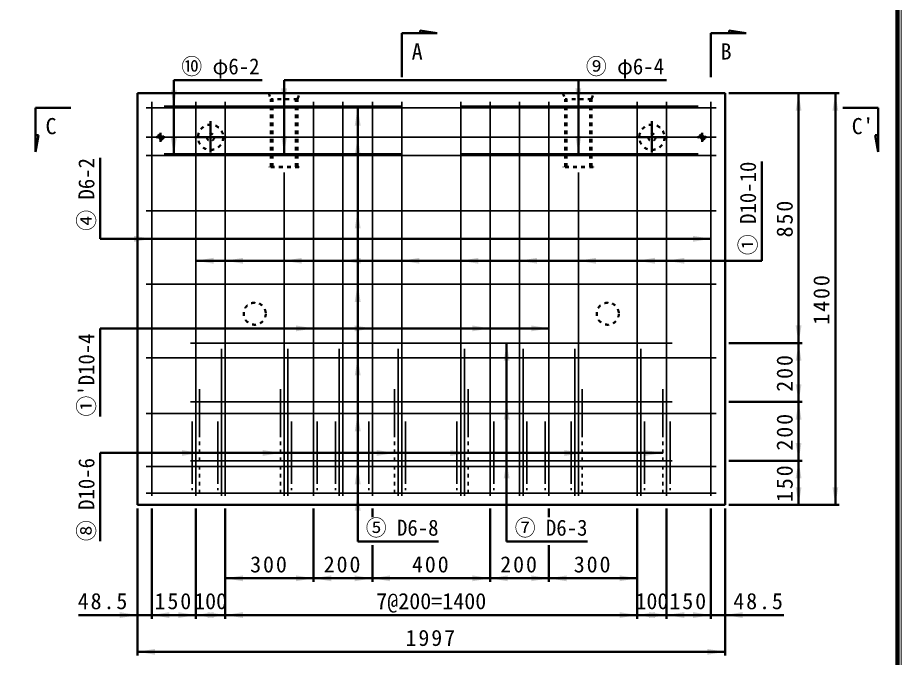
# Model space of a CAD drawing. Units: millimetres, scale not verified, with parts at other scales. Extents: x 100 to 4105, y 100 to 2870.
# Drawn here: x 2904 to 4105, y 750 to 1620 of the extents above; entities that cross this region are included whole.
import ezdxf
from ezdxf.enums import TextEntityAlignment as Align

# ---------------------------------------------------------------- set-up
doc = ezdxf.new("R2010")
doc.units = ezdxf.units.MM
doc.header["$LTSCALE"] = 5
doc.linetypes.add('USER2', pattern=[13.4, 10, -1.2, 1, -1.2])
doc.linetypes.add('USER3', pattern=[2.2, 1, -1.2])
doc.layers.add('V-nasSTD', color=7, linetype='Continuous', lineweight=50)
doc.styles.add('ＭＳ ゴシック', font='')
doc.styles.get('ＭＳ ゴシック').set_extended_font_data('MS Gothic')

msp = doc.modelspace()

# ---------------------------------------------------------------- hatches: boundary and pattern name
at = {"layer": 'V-nasSTD'}
for points in [[(3115.9, 1521.546), (3119.9, 1521.546), (3115.9, 1497.546), (3111.9, 1521.546)], [(3265.9, 1523.946), (3269.9, 1523.946), (3265.9, 1499.946), (3261.9, 1523.946)], [(3665.9, 1523.946), (3669.9, 1523.946), (3665.9, 1499.946), (3661.9, 1523.946)], [(3965.3, 1493.546), (3969.3, 1493.546), (3965.3, 1517.546), (3961.3, 1493.546)], [(4015.3, 1493.546), (4019.3, 1493.546), (4015.3, 1517.546), (4011.3, 1493.546)], [(3365.9, 1473.546), (3369.9, 1473.546), (3365.9, 1497.546), (3361.9, 1473.546)], [(3115.9, 1456.746), (3119.9, 1456.746), (3115.9, 1432.746), (3111.9, 1456.746)], [(3265.9, 1459.146), (3269.9, 1459.146), (3265.9, 1435.146), (3261.9, 1459.146)], [(3365.9, 1433.546), (3369.9, 1433.546), (3365.9, 1457.546), (3361.9, 1433.546)], [(3665.9, 1459.146), (3669.9, 1459.146), (3665.9, 1435.146), (3661.9, 1459.146)], [(3365.9, 1333.546), (3369.9, 1333.546), (3365.9, 1357.546), (3361.9, 1333.546)], [(3061.9, 1319.429), (3061.9, 1315.429), (3085.9, 1319.429), (3061.9, 1323.429)], [(3821.9, 1319.429), (3821.9, 1315.429), (3845.9, 1319.429), (3821.9, 1323.429)], [(3169.9, 1289.546), (3169.9, 1285.546), (3145.9, 1289.546), (3169.9, 1293.546)], [(3209.9, 1289.546), (3209.9, 1285.546), (3185.9, 1289.546), (3209.9, 1293.546)], [(3289.9, 1289.546), (3289.9, 1285.546), (3265.9, 1289.546), (3289.9, 1293.546)], [(3369.9, 1289.546), (3369.9, 1285.546), (3345.9, 1289.546), (3369.9, 1293.546)], [(3449.9, 1289.546), (3449.9, 1285.546), (3425.9, 1289.546), (3449.9, 1293.546)], [(3529.9, 1289.546), (3529.9, 1285.546), (3505.9, 1289.546), (3529.9, 1293.546)], [(3609.9, 1289.546), (3609.9, 1285.546), (3585.9, 1289.546), (3609.9, 1293.546)], [(3689.9, 1289.546), (3689.9, 1285.546), (3665.9, 1289.546), (3689.9, 1293.546)], [(3769.9, 1289.546), (3769.9, 1285.546), (3745.9, 1289.546), (3769.9, 1293.546)], [(3809.9, 1289.546), (3809.9, 1285.546), (3785.9, 1289.546), (3809.9, 1293.546)], [(3365.9, 1233.546), (3369.9, 1233.546), (3365.9, 1257.546), (3361.9, 1233.546)], [(3281.9, 1197.546), (3281.9, 1193.546), (3305.9, 1197.546), (3281.9, 1201.546)], [(3361.9, 1197.546), (3361.9, 1193.546), (3385.9, 1197.546), (3361.9, 1201.546)], [(3521.9, 1197.546), (3521.9, 1193.546), (3545.9, 1197.546), (3521.9, 1201.546)], [(3601.9, 1197.546), (3601.9, 1193.546), (3625.9, 1197.546), (3601.9, 1201.546)], [(3965.3, 1201.546), (3969.3, 1201.546), (3965.3, 1177.546), (3961.3, 1201.546)], [(3568.4, 1153.546), (3572.4, 1153.546), (3568.4, 1177.546), (3564.4, 1153.546)], [(3965.3, 1153.546), (3969.3, 1153.546), (3965.3, 1177.546), (3961.3, 1153.546)], [(3365.9, 1133.546), (3369.9, 1133.546), (3365.9, 1157.546), (3361.9, 1133.546)], [(3965.3, 1121.546), (3969.3, 1121.546), (3965.3, 1097.546), (3961.3, 1121.546)], [(3568.4, 1073.546), (3572.4, 1073.546), (3568.4, 1097.546), (3564.4, 1073.546)], [(3965.3, 1073.546), (3969.3, 1073.546), (3965.3, 1097.546), (3961.3, 1073.546)], [(3365.9, 1057.546), (3369.9, 1057.546), (3365.9, 1081.546), (3361.9, 1057.546)], [(3965.3, 1041.546), (3969.3, 1041.546), (3965.3, 1017.546), (3961.3, 1041.546)], [(3126.9, 1028.06), (3126.9, 1024.06), (3150.9, 1028.06), (3126.9, 1032.06)], [(3236.9, 1028.06), (3236.9, 1024.06), (3260.9, 1028.06), (3236.9, 1032.06)], [(3391.9, 1028.06), (3391.9, 1024.06), (3415.9, 1028.06), (3391.9, 1032.06)], [(3491.9, 1028.06), (3491.9, 1024.06), (3515.9, 1028.06), (3491.9, 1032.06)], [(3646.9, 1028.06), (3646.9, 1024.06), (3670.9, 1028.06), (3646.9, 1032.06)], [(3756.9, 1028.06), (3756.9, 1024.06), (3780.9, 1028.06), (3756.9, 1032.06)], [(3365.9, 985.546), (3369.9, 985.546), (3365.9, 1009.546), (3361.9, 985.546)], [(3568.4, 993.546), (3572.4, 993.546), (3568.4, 1017.546), (3564.4, 993.546)], [(3965.3, 993.546), (3969.3, 993.546), (3965.3, 1017.546), (3961.3, 993.546)], [(3365.9, 949.546), (3369.9, 949.546), (3365.9, 973.546), (3361.9, 949.546)], [(3965.3, 981.546), (3969.3, 981.546), (3965.3, 957.546), (3961.3, 981.546)], [(4015.3, 981.546), (4019.3, 981.546), (4015.3, 957.546), (4011.3, 981.546)], [(3209.9, 857.546), (3209.9, 853.546), (3185.9, 857.546), (3209.9, 861.546)], [(3281.9, 857.546), (3281.9, 853.546), (3305.9, 857.546), (3281.9, 861.546)], [(3329.9, 857.546), (3329.9, 853.546), (3305.9, 857.546), (3329.9, 861.546)], [(3361.9, 857.546), (3361.9, 853.546), (3385.9, 857.546), (3361.9, 861.546)], [(3409.9, 857.546), (3409.9, 853.546), (3385.9, 857.546), (3409.9, 861.546)], [(3521.9, 857.546), (3521.9, 853.546), (3545.9, 857.546), (3521.9, 861.546)], [(3569.9, 857.546), (3569.9, 853.546), (3545.9, 857.546), (3569.9, 861.546)], [(3601.9, 857.546), (3601.9, 853.546), (3625.9, 857.546), (3601.9, 861.546)], [(3649.9, 857.546), (3649.9, 853.546), (3625.9, 857.546), (3649.9, 861.546)], [(3721.9, 857.546), (3721.9, 853.546), (3745.9, 857.546), (3721.9, 861.546)], [(3042.5, 807.546), (3042.5, 803.546), (3066.5, 807.546), (3042.5, 811.546)], [(3109.9, 807.546), (3109.9, 803.546), (3085.9, 807.546), (3109.9, 811.546)], [(3121.9, 807.546), (3121.9, 803.546), (3145.9, 807.546), (3121.9, 811.546)], [(3169.9, 807.546), (3169.9, 803.546), (3145.9, 807.546), (3169.9, 811.546)], [(3161.9, 807.546), (3161.9, 803.546), (3185.9, 807.546), (3161.9, 811.546)], [(3209.9, 807.546), (3209.9, 803.546), (3185.9, 807.546), (3209.9, 811.546)], [(3721.9, 807.546), (3721.9, 803.546), (3745.9, 807.546), (3721.9, 811.546)], [(3769.9, 807.546), (3769.9, 803.546), (3745.9, 807.546), (3769.9, 811.546)], [(3761.9, 807.546), (3761.9, 803.546), (3785.9, 807.546), (3761.9, 811.546)], [(3809.9, 807.546), (3809.9, 803.546), (3785.9, 807.546), (3809.9, 811.546)], [(3821.9, 807.546), (3821.9, 803.546), (3845.9, 807.546), (3821.9, 811.546)], [(3889.3, 807.546), (3889.3, 803.546), (3865.3, 807.546), (3889.3, 811.546)], [(3090.5, 757.546), (3090.5, 753.546), (3066.5, 757.546), (3090.5, 761.546)], [(3841.3, 757.546), (3841.3, 753.546), (3865.3, 757.546), (3841.3, 761.546)]]:
    msp.add_hatch(color=256, dxfattribs=at).paths.add_polyline_path(points)

# ---------------------------------------------------------------- linework, layer by layer
at = {"layer": 'V-nasSTD', "lineweight": 100}
msp.add_line((4100, 105), (4100, 2865), dxfattribs=at)
at = {"layer": 'V-nasSTD'}
for p, q in [((3425.9, 1539.146), (3425.9, 1599.146)), ((3450.9, 1599.146), (3425.9, 1599.146)), ((3450.9, 1599.146), (3450.9, 1602.986)), ((3450.9, 1602.986), (3473.94, 1599.146)), ((3450.9, 1599.146), (3473.94, 1599.146)), ((3845.9, 1539.146), (3845.9, 1599.146)), ((3870.9, 1599.146), (3845.9, 1599.146)), ((3870.9, 1599.146), (3870.9, 1602.986)), ((3870.9, 1602.986), (3893.94, 1599.146)), ((3870.9, 1599.146), (3893.94, 1599.146)), ((3115.9, 1535.146), (3115.9, 1432.746)), ((3115.9, 1535.146), (3235.9, 1535.146)), ((3265.9, 1535.146), (3265.9, 1435.146)), ((3265.9, 1535.146), (3785.9, 1535.146)), ((3665.9, 1535.146), (3665.9, 1435.146)), ((3066.5, 1517.546), (3066.5, 957.546)), ((3865.3, 1517.546), (3066.5, 1517.546)), ((3865.3, 957.546), (3865.3, 1517.546)), ((3870.3, 1517.546), (4020.3, 1517.546)), ((3965.3, 1517.546), (3965.3, 1177.546)), ((4015.3, 1517.546), (4015.3, 957.546)), ((2928.052, 1460.586), (2928.052, 1497.546)), ((2976.092, 1497.546), (2928.052, 1497.546)), ((3365.9, 907.546), (3365.9, 1497.546)), ((4025.3, 1497.546), (4073.34, 1497.546)), ((4073.34, 1460.586), (4073.34, 1497.546)), ((2928.052, 1460.586), (2931.892, 1460.586)), ((2931.892, 1460.586), (2928.052, 1437.546)), ((2928.052, 1460.586), (2928.052, 1437.546)), ((4073.34, 1460.586), (4069.5, 1460.586)), ((4069.5, 1460.586), (4073.34, 1437.546)), ((4073.34, 1460.586), (4073.34, 1437.546)), ((3015.9, 1319.429), (3015.9, 1429.429)), ((3915.3, 1289.546), (3915.3, 1424.546)), ((3845.9, 1319.429), (3015.9, 1319.429)), ((3915.3, 1289.546), (3145.9, 1289.546)), ((3625.9, 1197.546), (3015.9, 1197.546)), ((3015.9, 1077.546), (3015.9, 1197.546)), ((3568.4, 907.546), (3568.4, 1177.546)), ((3870.3, 1177.546), (3970.3, 1177.546)), ((3965.3, 1177.546), (3965.3, 1097.546)), ((3870.3, 1097.546), (3970.3, 1097.546)), ((3965.3, 1097.546), (3965.3, 1017.546)), ((3780.9, 1028.06), (3015.9, 1028.06)), ((3015.9, 908.06), (3015.9, 1028.06)), ((3870.3, 1017.546), (3970.3, 1017.546)), ((3965.3, 957.546), (3965.3, 1017.546)), ((3066.5, 957.546), (3865.3, 957.546)), ((3066.5, 952.546), (3066.5, 752.546)), ((3085.9, 952.546), (3085.9, 802.546)), ((3145.9, 952.546), (3145.9, 802.546)), ((3185.9, 952.546), (3185.9, 802.546)), ((3305.9, 952.546), (3305.9, 852.546)), ((3385.9, 952.546), (3385.9, 940.546)), ((3545.9, 952.546), (3545.9, 852.546)), ((3625.9, 952.546), (3625.9, 940.546)), ((3745.9, 952.546), (3745.9, 802.546)), ((3785.9, 952.546), (3785.9, 802.546)), ((3845.9, 952.546), (3845.9, 802.546)), ((3865.3, 952.546), (3865.3, 752.546)), ((3870.3, 957.546), (4020.3, 957.546)), ((3365.9, 907.546), (3475.9, 907.546)), ((3385.9, 902.546), (3385.9, 852.546)), ((3568.4, 907.546), (3678.4, 907.546)), ((3625.9, 902.546), (3625.9, 852.546)), ((3305.9, 857.546), (3185.9, 857.546)), ((3385.9, 857.546), (3305.9, 857.546)), ((3545.9, 857.546), (3385.9, 857.546)), ((3625.9, 857.546), (3545.9, 857.546)), ((3745.9, 857.546), (3625.9, 857.546)), ((2986.5, 807.546), (3066.5, 807.546)), ((3066.5, 807.546), (3085.9, 807.546)), ((3085.9, 807.546), (3145.9, 807.546)), ((3145.9, 807.546), (3185.9, 807.546)), ((3185.9, 807.546), (3745.9, 807.546)), ((3785.9, 807.546), (3745.9, 807.546)), ((3845.9, 807.546), (3785.9, 807.546)), ((3865.3, 807.546), (3845.9, 807.546)), ((3945.3, 807.546), (3865.3, 807.546)), ((3066.5, 757.546), (3865.3, 757.546))]:
    msp.add_line(p, q, dxfattribs=at)
at = {"layer": 'V-nasSTD', "linetype": 'USER3'}
for p, q in [((3244.9, 1517.546), (3247.9, 1509.546)), ((3283.9, 1509.546), (3286.9, 1517.546)), ((3644.9, 1517.546), (3647.9, 1509.546)), ((3683.9, 1509.546), (3686.9, 1517.546)), ((3247.9, 1417.546), (3247.9, 1509.546)), ((3283.9, 1509.546), (3247.9, 1509.546)), ((3249.9, 1417.546), (3249.9, 1509.546)), ((3281.9, 1417.546), (3281.9, 1509.546)), ((3283.9, 1417.546), (3283.9, 1509.546)), ((3647.9, 1417.546), (3647.9, 1509.546)), ((3683.9, 1509.546), (3647.9, 1509.546)), ((3649.9, 1417.546), (3649.9, 1509.546)), ((3681.9, 1417.546), (3681.9, 1509.546)), ((3683.9, 1417.546), (3683.9, 1509.546)), ((3285.9, 1417.546), (3245.9, 1417.546)), ((3245.9, 1416.746), (3245.9, 1417.546)), ((3285.9, 1416.746), (3245.9, 1416.746)), ((3285.9, 1416.746), (3285.9, 1417.546)), ((3685.9, 1417.546), (3645.9, 1417.546)), ((3645.9, 1416.746), (3645.9, 1417.546)), ((3685.9, 1416.746), (3645.9, 1416.746)), ((3685.9, 1416.746), (3685.9, 1417.546))]:
    msp.add_line(p, q, dxfattribs=at)
at = {"layer": 'V-nasSTD', "lineweight": 35}
for p, q in [((3085.9, 1505.546), (3085.9, 969.546)), ((3145.9, 1505.546), (3145.9, 969.546)), ((3185.9, 1505.546), (3185.9, 969.546)), ((3305.9, 1505.546), (3305.9, 969.546)), ((3345.9, 1505.546), (3345.9, 969.546)), ((3385.9, 1505.546), (3385.9, 969.546)), ((3425.9, 1505.546), (3425.9, 969.546)), ((3505.9, 1505.546), (3505.9, 969.546)), ((3545.9, 1505.546), (3545.9, 969.546)), ((3585.9, 1505.546), (3585.9, 969.546)), ((3625.9, 1505.546), (3625.9, 969.546)), ((3745.9, 1505.546), (3745.9, 969.546)), ((3785.9, 1505.546), (3785.9, 969.546)), ((3845.9, 1505.546), (3845.9, 969.546)), ((3078.5, 1497.546), (3853.3, 1497.546)), ((3102.9, 1499.946), (3425.9, 1499.946)), ((3828.9, 1499.946), (3505.9, 1499.946)), ((3078.5, 1457.546), (3853.3, 1457.546)), ((3078.5, 1432.746), (3853.3, 1432.746)), ((3102.9, 1435.146), (3425.9, 1435.146)), ((3828.9, 1435.146), (3505.9, 1435.146)), ((3265.9, 1409.546), (3265.9, 969.546)), ((3665.9, 1409.546), (3665.9, 969.546)), ((3078.5, 1357.546), (3853.3, 1357.546)), ((3078.5, 1257.546), (3853.3, 1257.546)), ((3138.5, 1177.546), (3793.3, 1177.546)), ((3180.9, 1169.546), (3180.9, 969.546)), ((3270.9, 1169.546), (3270.9, 969.546)), ((3340.9, 1169.546), (3340.9, 969.546)), ((3420.9, 1169.546), (3420.9, 969.546)), ((3510.9, 1169.546), (3510.9, 969.546)), ((3590.9, 1169.546), (3590.9, 969.546)), ((3660.9, 1169.546), (3660.9, 969.546)), ((3750.9, 1169.546), (3750.9, 969.546)), ((3078.5, 1157.546), (3853.3, 1157.546)), ((3150.9, 1114.704), (3150.9, 1054.704)), ((3260.9, 1114.704), (3260.9, 1054.704)), ((3415.9, 1114.704), (3415.9, 1054.704)), ((3515.9, 1114.704), (3515.9, 1054.704)), ((3670.9, 1114.704), (3670.9, 1054.704)), ((3780.9, 1114.704), (3780.9, 1054.704)), ((3138.5, 1097.546), (3793.3, 1097.546)), ((3078.5, 1081.546), (3853.3, 1081.546)), ((3140.9, 1071.071), (3140.9, 991.071)), ((3175.9, 1071.071), (3175.9, 991.071)), ((3275.9, 1071.071), (3275.9, 991.071)), ((3310.9, 1071.071), (3310.9, 991.071)), ((3335.9, 1071.071), (3335.9, 991.071)), ((3380.9, 1071.071), (3380.9, 991.071)), ((3430.9, 1071.071), (3430.9, 991.071)), ((3500.9, 1071.071), (3500.9, 991.071)), ((3550.9, 1071.071), (3550.9, 991.071)), ((3595.9, 1071.071), (3595.9, 991.071)), ((3620.9, 1071.071), (3620.9, 991.071)), ((3655.9, 1071.071), (3655.9, 991.071)), ((3755.9, 1071.071), (3755.9, 991.071)), ((3790.9, 1071.071), (3790.9, 991.071)), ((3078.5, 1009.546), (3853.3, 1009.546)), ((3138.5, 1017.546), (3793.3, 1017.546)), ((3078.5, 973.546), (3853.3, 973.546))]:
    msp.add_line(p, q, dxfattribs=at)
at = {"layer": 'V-nasSTD', "linetype": 'USER2'}
for p, q in [((3165.9, 1479.346), (3165.9, 1436.946)), ((3765.9, 1479.346), (3765.9, 1436.946)), ((3091.7, 1457.546), (3103.7, 1457.546)), ((3097.7, 1451.546), (3097.7, 1463.546)), ((3144.7, 1457.546), (3187.1, 1457.546)), ((3744.7, 1457.546), (3787.1, 1457.546)), ((3828.1, 1457.546), (3840.1, 1457.546)), ((3834.1, 1451.546), (3834.1, 1463.546))]:
    msp.add_line(p, q, dxfattribs=at)
at = {"layer": 'V-nasSTD', "linetype": 'USER3', "lineweight": 35}
for p, q in [((3150.9, 1054.704), (3150.9, 967.546)), ((3260.9, 1054.704), (3260.9, 967.546)), ((3415.9, 1054.704), (3415.9, 967.546)), ((3515.9, 1054.704), (3515.9, 967.546)), ((3670.9, 1054.704), (3670.9, 967.546)), ((3780.9, 1054.704), (3780.9, 967.546)), ((3140.9, 991.071), (3140.9, 977.546)), ((3175.9, 991.071), (3175.9, 977.546)), ((3275.9, 991.071), (3275.9, 977.546)), ((3310.9, 991.071), (3310.9, 977.546)), ((3335.9, 991.071), (3335.9, 977.546)), ((3380.9, 991.071), (3380.9, 977.546)), ((3430.9, 991.071), (3430.9, 977.546)), ((3500.9, 991.071), (3500.9, 977.546)), ((3550.9, 991.071), (3550.9, 977.546)), ((3595.9, 991.071), (3595.9, 977.546)), ((3620.9, 991.071), (3620.9, 977.546)), ((3655.9, 991.071), (3655.9, 977.546)), ((3755.9, 991.071), (3755.9, 977.546)), ((3790.9, 991.071), (3790.9, 977.546))]:
    msp.add_line(p, q, dxfattribs=at)
at = {"layer": 'V-nasSTD', "lineweight": 13}
msp.add_lwpolyline([(100, 100), (100, 2870), (4105, 2870), (4105, 100)], close=True, dxfattribs=at)
at = {"layer": 'V-nasSTD', "linetype": 'USER3'}
for centre, radius in [((3165.9, 1457.546), 17.2), ((3765.9, 1457.546), 17.2), ((3097.7, 1457.546), 3.8), ((3097.7, 1457.546), 2.4), ((3097.7, 1457.546), 2), ((3165.9, 1457.546), 5), ((3765.9, 1457.546), 5), ((3834.1, 1457.546), 3.8), ((3834.1, 1457.546), 2.4), ((3834.1, 1457.546), 2), ((3225.9, 1217.546), 15), ((3705.9, 1217.546), 15)]:
    msp.add_circle(centre, radius, dxfattribs=at)

# ---------------------------------------------------------------- texts
at = {"layer": 'V-nasSTD', "style": 'ＭＳ ゴシック'}
for s, p in [('A', (3446.766, 1585.321)), ('B', (3866.766, 1585.321)), ('C', (2948.918, 1483.721)), ("C'", (4052.475, 1483.721)), ('100', (3165.9, 837.546)), ('7@200=1400', (3465.9, 837.546)), ('100', (3765.9, 837.546))]:
    msp.add_text(s, height=21.99, dxfattribs=at).set_placement(p, align=Align.TOP_CENTER)
at = {"layer": 'V-nasSTD', "style": 'ＭＳ ゴシック', "width": 0.95}
for s, p in [('⑩ φ6-2', (3179.265, 1564.954)), ('⑨ φ6-4', (3729.265, 1564.954)), ('⑤ D6-8', (3426.345, 937.354)), ('⑦ D6-3', (3628.845, 937.354))]:
    msp.add_text(s, height=21.85, dxfattribs=at).set_placement(p, align=Align.TOP_CENTER)
for s, p in [('④ D6-2', (2986.092, 1379.873)), ('① D10-10', (3885.492, 1360.831)), ("①'D10-4", (2986.092, 1134.181)), ('⑧ D10-6', (2986.092, 964.696))]:
    msp.add_text(s, height=21.85, rotation=90, dxfattribs=at).set_placement(p, align=Align.TOP_CENTER)
at = {"layer": 'V-nasSTD', "char_height": 21.99, "attachment_point": 2, "rotation": 90, "style": 'ＭＳ ゴシック'}
for s, insert in [('\\T1.17;850', (3935.3, 1347.546)), ('\\T1.17;1400', (3985.3, 1237.546)), ('\\T1.17;200', (3935.3, 1137.546)), ('\\T1.17;200', (3935.3, 1057.546)), ('\\T1.17;150', (3935.3, 987.546))]:
    msp.add_mtext(s, dxfattribs=dict(at, insert=insert))
at = {"layer": 'V-nasSTD', "char_height": 21.99, "attachment_point": 2, "style": 'ＭＳ ゴシック'}
for s, insert in [('\\T1.17;300', (3245.9, 887.546)), ('\\T1.17;200', (3345.9, 887.546)), ('\\T1.17;400', (3465.9, 887.546)), ('\\T1.17;200', (3585.9, 887.546)), ('\\T1.17;300', (3685.9, 887.546)), ('\\T1.17;48.5', (3020.25, 837.546)), ('\\T1.17;150', (3115.9, 837.546)), ('\\T1.17;150', (3815.9, 837.546)), ('\\T1.17;48.5', (3911.55, 837.546)), ('\\T1.17;1997', (3465.9, 787.546))]:
    msp.add_mtext(s, dxfattribs=dict(at, insert=insert))

doc.saveas('drawing.dxf')
